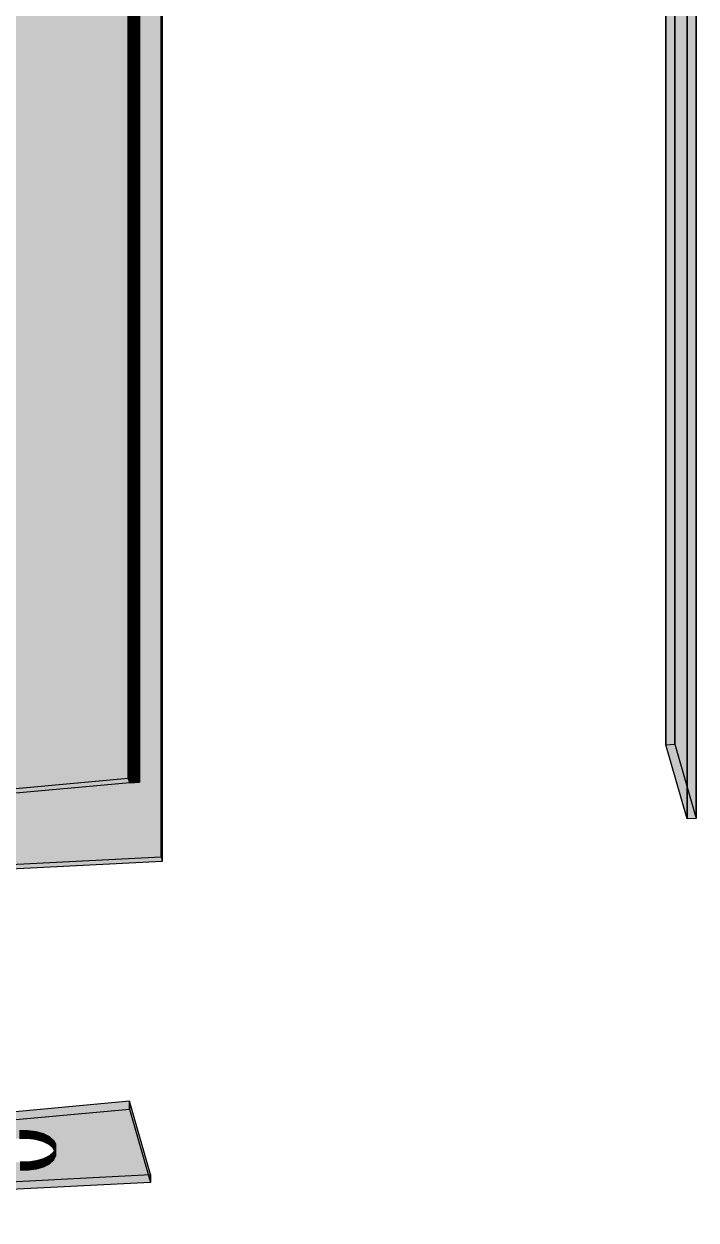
# Model space of a CAD drawing. Header units: millimetres. Extents: x 50 to 612415, y 2 to 4150.
# Drawn here: x 505265.6 to 505413.6, y 1732.3 to 1995.8 of the extents above; entities that cross this region are included whole.
import ezdxf

# ---------------------------------------------------------------- set-up
doc = ezdxf.new("R2010")
doc.units = ezdxf.units.MM
doc.layers.add('HATCH', color=8, linetype='Continuous', lineweight=9)
doc.layers.add('OUTLINE', color=7, linetype='Continuous', lineweight=25)

msp = doc.modelspace()

# ---------------------------------------------------------------- hatches: boundary and pattern name
at = {"layer": 'HATCH', "true_color": 0x5c7681}
for points in [[(505142.14, 1816.082), (505288.581, 1829.634), (505288.581, 2730.76), (505142.14, 2831.187)], [(505288.946, 1828.648), (505142.424, 1815.089), (505142.424, 2830.194), (505288.946, 2729.711)], [(505145.391, 1804.702), (505295.863, 1812.311), (505295.863, 2711.668), (505145.391, 2819.807)], [(505296.064, 1811.313), (505145.675, 1803.709), (505145.675, 2818.814), (505296.064, 2710.734)], [(505406.985, 1837.012), (505408.97, 1837.154), (505408.97, 2736.511), (505406.985, 2736.37)], [(505288.581, 1829.634), (505288.962, 1829.652), (505288.962, 2730.485), (505288.581, 2730.76)], [(505288.962, 1829.652), (505289.343, 1829.635), (505289.343, 2730.184), (505288.962, 2730.485)], [(505288.97, 1828.649), (505288.946, 1828.648), (505288.946, 2729.711), (505288.97, 2729.694)], [(505288.993, 1828.648), (505288.97, 1828.649), (505288.97, 2729.694), (505288.993, 2729.675)], [(505291.087, 1828.734), (505289.102, 1828.592), (505289.102, 2729.549), (505291.087, 2728.155)], [(505413.644, 1820.792), (505411.66, 1820.65), (505411.66, 2720.008), (505413.644, 2720.149)], [(505127.07, 1741.769), (505288.857, 1756.741), (505288.857, 1758.477), (505127.07, 1743.505)], [(505266.479, 1750.288), (505264.647, 1750.278), (505264.647, 1752.014), (505266.479, 1752.024)], [(505264.8, 1743.322), (505266.632, 1743.332), (505266.632, 1745.068), (505264.8, 1745.058)], [(505293.48, 1740.561), (505129.78, 1732.284), (505129.78, 1734.02), (505293.48, 1742.297)]]:
    msp.add_hatch(color=155, dxfattribs=at).paths.add_polyline_path(points)
at = {"layer": 'HATCH', "true_color": 0x576f79}
for points in [[(505411.66, 1820.65), (505406.985, 1837.012), (505406.985, 2736.37), (505411.66, 2720.008)], [(505408.97, 1837.154), (505413.644, 1820.792), (505413.644, 2720.149), (505408.97, 2736.511)], [(505295.863, 1812.311), (505296.064, 1811.313), (505296.064, 2710.734), (505295.863, 2711.668)], [(505288.857, 1756.741), (505293.48, 1740.561), (505293.48, 1742.297), (505288.857, 1758.477)]]:
    msp.add_hatch(color=147, dxfattribs=at).paths.add_polyline_path(points)
at = {"layer": 'HATCH', "true_color": 0x566e78}
for points in [[(505288.946, 1828.648), (505288.946, 1828.648), (505288.946, 2729.711), (505288.946, 2729.711)], [(505291.087, 1828.734), (505291.087, 1828.734), (505291.087, 2728.155), (505291.087, 2728.155)], [(505288.946, 1828.648), (505288.946, 1828.648), (505288.581, 1829.634)], [(505291.087, 1828.734), (505291.087, 1828.734), (505289.102, 1828.592)], [(505272.606, 1746.385), (505272.586, 1747.301), (505272.586, 1749.037), (505272.606, 1748.121)]]:
    msp.add_hatch(color=147, dxfattribs=at).paths.add_polyline_path(points)
at = {"layer": 'HATCH', "true_color": 0x5c7680}
for points in [[(505289.016, 1828.645), (505288.993, 1828.648), (505288.993, 2729.675), (505289.016, 2729.655)], [(505289.343, 1829.635), (505289.712, 1829.585), (505289.712, 2729.865), (505289.343, 2730.184)], [(505268.253, 1750.061), (505266.479, 1750.288), (505266.479, 1752.024), (505268.253, 1751.797)], [(505266.632, 1743.332), (505268.396, 1743.578), (505268.396, 1745.315), (505266.632, 1745.068)]]:
    msp.add_hatch(color=147, dxfattribs=at).paths.add_polyline_path(points)
at = {"layer": 'HATCH', "true_color": 0x5c7580}
for points in [[(505289.038, 1828.64), (505289.016, 1828.645), (505289.016, 2729.655), (505289.038, 2729.635)], [(505289.712, 1829.585), (505290.057, 1829.503), (505290.057, 2729.538), (505289.712, 2729.865)], [(505269.849, 1749.611), (505268.253, 1750.061), (505268.253, 1751.797), (505269.849, 1751.348)]]:
    msp.add_hatch(color=147, dxfattribs=at).paths.add_polyline_path(points)
at = {"layer": 'HATCH', "true_color": 0x5b747f}
for points in [[(505289.057, 1828.633), (505289.038, 1828.64), (505289.038, 2729.635), (505289.057, 2729.615)], [(505290.057, 1829.503), (505290.368, 1829.392), (505290.368, 2729.215), (505290.057, 2729.538)]]:
    msp.add_hatch(color=147, dxfattribs=at).paths.add_polyline_path(points)
at = {"layer": 'HATCH', "true_color": 0x5a737e}
for points in [[(505289.074, 1828.625), (505289.057, 1828.633), (505289.057, 2729.615), (505289.074, 2729.596)], [(505290.368, 1829.392), (505290.634, 1829.254), (505290.634, 2728.906), (505290.368, 2729.215)], [(505269.972, 1744.045), (505271.253, 1744.7), (505271.253, 1746.436), (505269.972, 1745.781)]]:
    msp.add_hatch(color=147, dxfattribs=at).paths.add_polyline_path(points)
at = {"layer": 'HATCH', "true_color": 0x5a727d}
for points in [[(505289.087, 1828.615), (505289.074, 1828.625), (505289.074, 2729.596), (505289.087, 2729.578)], [(505290.634, 1829.254), (505290.847, 1829.095), (505290.847, 2728.62), (505290.634, 2728.906)]]:
    msp.add_hatch(color=147, dxfattribs=at).paths.add_polyline_path(points)
at = {"layer": 'HATCH', "true_color": 0x59717c}
for points in [[(505289.097, 1828.604), (505289.087, 1828.615), (505289.087, 2729.578), (505289.097, 2729.562)], [(505290.847, 1829.095), (505290.999, 1828.92), (505290.999, 2728.367), (505290.847, 2728.62)]]:
    msp.add_hatch(color=147, dxfattribs=at).paths.add_polyline_path(points)
at = {"layer": 'HATCH', "true_color": 0x58707a}
for points in [[(505289.102, 1828.592), (505289.097, 1828.604), (505289.097, 2729.562), (505289.102, 2729.549)], [(505290.999, 1828.92), (505291.087, 1828.734), (505291.087, 2728.155), (505290.999, 2728.367)], [(505272.586, 1747.301), (505272.092, 1748.183), (505272.092, 1749.919), (505272.586, 1749.037)], [(505272.151, 1745.498), (505272.606, 1746.385), (505272.606, 1748.121), (505272.151, 1747.234)]]:
    msp.add_hatch(color=147, dxfattribs=at).paths.add_polyline_path(points)
at = {"layer": 'HATCH', "true_color": 0x617c87}
for points in [[(505406.985, 1837.012), (505408.97, 1837.154), (505411.66, 1820.65)], [(505408.97, 1837.154), (505413.644, 1820.792), (505411.66, 1820.65)], [(505142.424, 1815.089), (505142.14, 1816.082), (505288.581, 1829.634)], [(505288.946, 1828.648), (505142.424, 1815.089), (505288.581, 1829.634)], [(505289.097, 1828.604), (505288.581, 1829.634), (505288.962, 1829.652)], [(505288.993, 1828.648), (505288.97, 1828.649), (505288.581, 1829.634)], [(505288.97, 1828.649), (505288.946, 1828.648), (505288.581, 1829.634)], [(505289.016, 1828.645), (505288.993, 1828.648), (505288.581, 1829.634)], [(505289.038, 1828.64), (505289.016, 1828.645), (505288.581, 1829.634)], [(505289.057, 1828.633), (505289.038, 1828.64), (505288.581, 1829.634)], [(505289.074, 1828.625), (505289.057, 1828.633), (505288.581, 1829.634)], [(505289.087, 1828.615), (505289.074, 1828.625), (505288.581, 1829.634)], [(505289.097, 1828.604), (505289.087, 1828.615), (505288.581, 1829.634)], [(505288.962, 1829.652), (505289.343, 1829.635), (505289.102, 1828.592)], [(505289.102, 1828.592), (505289.097, 1828.604), (505288.962, 1829.652)], [(505289.343, 1829.635), (505289.712, 1829.585), (505289.102, 1828.592)], [(505289.712, 1829.585), (505290.057, 1829.503), (505289.102, 1828.592)], [(505290.057, 1829.503), (505290.368, 1829.392), (505289.102, 1828.592)], [(505290.368, 1829.392), (505290.634, 1829.254), (505289.102, 1828.592)], [(505290.634, 1829.254), (505290.847, 1829.095), (505289.102, 1828.592)], [(505290.847, 1829.095), (505290.999, 1828.92), (505289.102, 1828.592)], [(505290.999, 1828.92), (505291.087, 1828.734), (505289.102, 1828.592)], [(505145.675, 1803.709), (505145.391, 1804.702), (505295.863, 1812.311)], [(505296.064, 1811.313), (505145.675, 1803.709), (505295.863, 1812.311)], [(505288.857, 1758.477), (505127.07, 1743.505), (505264.647, 1752.014)], [(505288.857, 1758.477), (505264.647, 1752.014), (505266.479, 1752.024)], [(505288.857, 1758.477), (505266.479, 1752.024), (505268.253, 1751.797)], [(505288.857, 1758.477), (505268.253, 1751.797), (505269.849, 1751.348)], [(505288.857, 1758.477), (505269.849, 1751.348), (505271.159, 1750.707)], [(505288.857, 1758.477), (505271.159, 1750.707), (505272.092, 1749.919)], [(505288.857, 1758.477), (505272.151, 1747.234), (505271.253, 1746.436)], [(505293.48, 1742.297), (505288.857, 1758.477), (505271.253, 1746.436)], [(505288.857, 1758.477), (505272.092, 1749.919), (505272.586, 1749.037)], [(505288.857, 1758.477), (505272.606, 1748.121), (505272.151, 1747.234)], [(505288.857, 1758.477), (505272.586, 1749.037), (505272.606, 1748.121)], [(505264.647, 1750.278), (505127.07, 1741.769), (505288.857, 1756.741)], [(505266.479, 1750.288), (505264.647, 1750.278), (505288.857, 1756.741)], [(505268.253, 1750.061), (505266.479, 1750.288), (505288.857, 1756.741)], [(505269.849, 1749.611), (505268.253, 1750.061), (505288.857, 1756.741)], [(505271.159, 1748.971), (505269.849, 1749.611), (505288.857, 1756.741)], [(505272.092, 1748.183), (505271.159, 1748.971), (505288.857, 1756.741)], [(505271.253, 1744.7), (505272.151, 1745.498), (505288.857, 1756.741)], [(505271.253, 1744.7), (505288.857, 1756.741), (505293.48, 1740.561)], [(505272.586, 1747.301), (505272.092, 1748.183), (505288.857, 1756.741)], [(505272.151, 1745.498), (505272.606, 1746.385), (505288.857, 1756.741)], [(505272.606, 1746.385), (505272.586, 1747.301), (505288.857, 1756.741)], [(505129.78, 1734.02), (505293.48, 1742.297), (505264.8, 1745.058)], [(505293.48, 1742.297), (505266.632, 1745.068), (505264.8, 1745.058)], [(505293.48, 1742.297), (505268.396, 1745.315), (505266.632, 1745.068)], [(505293.48, 1742.297), (505269.972, 1745.781), (505268.396, 1745.315)], [(505293.48, 1742.297), (505271.253, 1746.436), (505269.972, 1745.781)], [(505269.972, 1744.045), (505271.253, 1744.7), (505293.48, 1740.561)], [(505264.8, 1743.322), (505293.48, 1740.561), (505129.78, 1732.284)], [(505264.8, 1743.322), (505266.632, 1743.332), (505293.48, 1740.561)], [(505266.632, 1743.332), (505268.396, 1743.578), (505293.48, 1740.561)], [(505268.396, 1743.578), (505269.972, 1744.045), (505293.48, 1740.561)]]:
    msp.add_hatch(color=145, dxfattribs=at).paths.add_polyline_path(points)
at = {"layer": 'HATCH', "true_color": 0x5b747e}
msp.add_hatch(color=147, dxfattribs=at).paths.add_polyline_path([(505271.159, 1748.971), (505269.849, 1749.611), (505269.849, 1751.348), (505271.159, 1750.707)])
at = {"layer": 'HATCH', "true_color": 0x59727d}
msp.add_hatch(color=147, dxfattribs=at).paths.add_polyline_path([(505272.092, 1748.183), (505271.159, 1748.971), (505271.159, 1750.707), (505272.092, 1749.919)])
at = {"layer": 'HATCH', "true_color": 0x5b7580}
msp.add_hatch(color=147, dxfattribs=at).paths.add_polyline_path([(505268.396, 1743.578), (505269.972, 1744.045), (505269.972, 1745.781), (505268.396, 1745.315)])
at = {"layer": 'HATCH', "true_color": 0x59727c}
msp.add_hatch(color=147, dxfattribs=at).paths.add_polyline_path([(505271.253, 1744.7), (505272.151, 1745.498), (505272.151, 1747.234), (505271.253, 1746.436)])

# ---------------------------------------------------------------- linework, layer by layer
at = {"layer": 'OUTLINE', "color": 139, "true_color": 0x42544a}
for p, q in [((505406.985, 2736.37), (505406.985, 1837.012)), ((505406.985, 1837.012), (505406.985, 2736.37)), ((505408.97, 1837.154), (505408.97, 2736.511)), ((505408.97, 2736.511), (505408.97, 1837.154)), ((505288.581, 2730.76), (505288.581, 1829.634)), ((505288.581, 1829.634), (505288.581, 2730.76)), ((505288.962, 2730.485), (505288.962, 1829.652)), ((505288.962, 1829.652), (505288.962, 2730.485)), ((505288.946, 1828.648), (505288.946, 2729.711)), ((505288.946, 1828.648), (505288.946, 2729.711)), ((505288.946, 2729.711), (505288.946, 1828.648)), ((505288.946, 2729.711), (505288.946, 1828.648)), ((505288.97, 1828.649), (505288.97, 2729.694)), ((505288.97, 2729.694), (505288.97, 1828.649)), ((505288.993, 1828.648), (505288.993, 2729.675)), ((505288.993, 2729.675), (505288.993, 1828.648)), ((505289.016, 2729.655), (505289.016, 1828.645)), ((505289.016, 1828.645), (505289.016, 2729.655)), ((505289.038, 2729.635), (505289.038, 1828.64)), ((505289.038, 1828.64), (505289.038, 2729.635)), ((505289.057, 2729.615), (505289.057, 1828.633)), ((505289.057, 1828.633), (505289.057, 2729.615)), ((505289.074, 2729.596), (505289.074, 1828.625)), ((505289.074, 1828.625), (505289.074, 2729.596)), ((505289.087, 2729.578), (505289.087, 1828.615)), ((505289.087, 1828.615), (505289.087, 2729.578)), ((505289.097, 2729.562), (505289.097, 1828.604)), ((505289.097, 1828.604), (505289.097, 2729.562)), ((505289.102, 1828.592), (505289.102, 2729.549)), ((505289.102, 2729.549), (505289.102, 1828.592)), ((505289.343, 2730.184), (505289.343, 1829.635)), ((505289.343, 1829.635), (505289.343, 2730.184)), ((505289.712, 1829.585), (505289.712, 2729.865)), ((505289.712, 2729.865), (505289.712, 1829.585)), ((505290.057, 1829.503), (505290.057, 2729.538)), ((505290.057, 2729.538), (505290.057, 1829.503)), ((505290.368, 1829.392), (505290.368, 2729.215)), ((505290.368, 2729.215), (505290.368, 1829.392)), ((505290.634, 1829.254), (505290.634, 2728.906)), ((505290.634, 2728.906), (505290.634, 1829.254)), ((505290.847, 1829.095), (505290.847, 2728.62)), ((505290.847, 2728.62), (505290.847, 1829.095)), ((505290.999, 1828.92), (505290.999, 2728.367)), ((505290.999, 2728.367), (505290.999, 1828.92)), ((505291.087, 1828.734), (505291.087, 2728.155)), ((505291.087, 1828.734), (505291.087, 2728.155)), ((505291.087, 2728.155), (505291.087, 1828.734)), ((505291.087, 2728.155), (505291.087, 1828.734)), ((505411.66, 2720.008), (505411.66, 1820.65)), ((505411.66, 1820.65), (505411.66, 2720.008)), ((505413.644, 1820.792), (505413.644, 2720.149)), ((505413.644, 2720.149), (505413.644, 1820.792)), ((505295.863, 2711.668), (505295.863, 1812.311)), ((505295.863, 1812.311), (505295.863, 2711.668)), ((505296.064, 1811.313), (505296.064, 2710.734)), ((505296.064, 2710.734), (505296.064, 1811.313)), ((505406.985, 1837.012), (505408.97, 1837.154)), ((505406.985, 1837.012), (505408.97, 1837.154)), ((505411.66, 1820.65), (505406.985, 1837.012)), ((505411.66, 1820.65), (505406.985, 1837.012)), ((505408.97, 1837.154), (505413.644, 1820.792)), ((505408.97, 1837.154), (505413.644, 1820.792)), ((505142.14, 1816.082), (505288.581, 1829.634)), ((505142.14, 1816.082), (505288.581, 1829.634)), ((505288.581, 1829.634), (505288.962, 1829.652)), ((505288.581, 1829.634), (505288.962, 1829.652)), ((505288.946, 1828.648), (505288.581, 1829.634)), ((505288.946, 1828.648), (505288.581, 1829.634)), ((505288.581, 1829.634), (505288.946, 1828.648)), ((505288.581, 1829.634), (505288.946, 1828.648)), ((505288.962, 1829.652), (505289.343, 1829.635)), ((505288.962, 1829.652), (505289.343, 1829.635)), ((505289.343, 1829.635), (505289.712, 1829.585)), ((505289.343, 1829.635), (505289.712, 1829.585)), ((505289.712, 1829.585), (505290.057, 1829.503)), ((505289.712, 1829.585), (505290.057, 1829.503)), ((505290.057, 1829.503), (505290.368, 1829.392)), ((505290.057, 1829.503), (505290.368, 1829.392)), ((505290.368, 1829.392), (505290.634, 1829.254)), ((505290.368, 1829.392), (505290.634, 1829.254)), ((505290.634, 1829.254), (505290.847, 1829.095)), ((505290.634, 1829.254), (505290.847, 1829.095)), ((505290.847, 1829.095), (505290.999, 1828.92)), ((505290.847, 1829.095), (505290.999, 1828.92)), ((505288.946, 1828.648), (505142.424, 1815.089)), ((505288.946, 1828.648), (505142.424, 1815.089)), ((505288.97, 1828.649), (505288.946, 1828.648)), ((505288.97, 1828.649), (505288.946, 1828.648)), ((505288.946, 1828.648), (505288.946, 1828.648)), ((505288.946, 1828.648), (505288.946, 1828.648)), ((505288.993, 1828.648), (505288.97, 1828.649)), ((505288.993, 1828.648), (505288.97, 1828.649)), ((505289.016, 1828.645), (505288.993, 1828.648)), ((505289.016, 1828.645), (505288.993, 1828.648)), ((505289.038, 1828.64), (505289.016, 1828.645)), ((505289.038, 1828.64), (505289.016, 1828.645)), ((505289.057, 1828.633), (505289.038, 1828.64)), ((505289.057, 1828.633), (505289.038, 1828.64)), ((505289.074, 1828.625), (505289.057, 1828.633)), ((505289.074, 1828.625), (505289.057, 1828.633)), ((505289.087, 1828.615), (505289.074, 1828.625)), ((505289.087, 1828.615), (505289.074, 1828.625)), ((505289.097, 1828.604), (505289.087, 1828.615)), ((505289.097, 1828.604), (505289.087, 1828.615)), ((505289.102, 1828.592), (505289.097, 1828.604)), ((505289.102, 1828.592), (505289.097, 1828.604)), ((505291.087, 1828.734), (505289.102, 1828.592)), ((505291.087, 1828.734), (505289.102, 1828.592)), ((505289.102, 1828.592), (505291.087, 1828.734)), ((505291.087, 1828.734), (505289.102, 1828.592)), ((505290.999, 1828.92), (505291.087, 1828.734)), ((505290.999, 1828.92), (505291.087, 1828.734)), ((505291.087, 1828.734), (505291.087, 1828.734)), ((505291.087, 1828.734), (505291.087, 1828.734)), ((505413.644, 1820.792), (505411.66, 1820.65)), ((505413.644, 1820.792), (505411.66, 1820.65)), ((505145.391, 1804.702), (505295.863, 1812.311)), ((505145.391, 1804.702), (505295.863, 1812.311)), ((505296.064, 1811.313), (505145.675, 1803.709)), ((505296.064, 1811.313), (505145.675, 1803.709)), ((505295.863, 1812.311), (505296.064, 1811.313)), ((505295.863, 1812.311), (505296.064, 1811.313)), ((505288.857, 1758.477), (505127.07, 1743.505)), ((505288.857, 1758.477), (505127.07, 1743.505)), ((505288.857, 1756.741), (505288.857, 1758.477)), ((505293.48, 1742.297), (505288.857, 1758.477)), ((505288.857, 1758.477), (505288.857, 1756.741)), ((505293.48, 1742.297), (505288.857, 1758.477)), ((505127.07, 1741.769), (505288.857, 1756.741)), ((505127.07, 1741.769), (505288.857, 1756.741)), ((505288.857, 1756.741), (505293.48, 1740.561)), ((505288.857, 1756.741), (505293.48, 1740.561)), ((505264.647, 1752.014), (505266.479, 1752.024)), ((505264.647, 1752.014), (505266.479, 1752.024)), ((505266.479, 1750.288), (505264.647, 1750.278)), ((505266.479, 1750.288), (505264.647, 1750.278)), ((505266.479, 1752.024), (505268.253, 1751.797)), ((505266.479, 1752.024), (505266.479, 1750.288)), ((505266.479, 1750.288), (505266.479, 1752.024)), ((505266.479, 1752.024), (505268.253, 1751.797)), ((505268.253, 1750.061), (505266.479, 1750.288)), ((505268.253, 1750.061), (505266.479, 1750.288)), ((505268.253, 1751.797), (505269.849, 1751.348)), ((505268.253, 1751.797), (505268.253, 1750.061)), ((505268.253, 1750.061), (505268.253, 1751.797)), ((505268.253, 1751.797), (505269.849, 1751.348)), ((505269.849, 1749.611), (505268.253, 1750.061)), ((505269.849, 1749.611), (505268.253, 1750.061)), ((505269.849, 1751.348), (505271.159, 1750.707)), ((505269.849, 1751.348), (505269.849, 1749.611)), ((505269.849, 1749.611), (505269.849, 1751.348)), ((505269.849, 1751.348), (505271.159, 1750.707)), ((505271.159, 1750.707), (505272.092, 1749.919)), ((505271.159, 1750.707), (505271.159, 1748.971)), ((505271.159, 1748.971), (505271.159, 1750.707)), ((505271.159, 1750.707), (505272.092, 1749.919)), ((505272.092, 1749.919), (505272.586, 1749.037)), ((505272.092, 1749.919), (505272.092, 1748.183)), ((505272.092, 1748.183), (505272.092, 1749.919)), ((505272.092, 1749.919), (505272.586, 1749.037)), ((505271.159, 1748.971), (505269.849, 1749.611)), ((505271.159, 1748.971), (505269.849, 1749.611)), ((505272.092, 1748.183), (505271.159, 1748.971)), ((505272.092, 1748.183), (505271.159, 1748.971)), ((505272.586, 1747.301), (505272.092, 1748.183)), ((505272.586, 1747.301), (505272.092, 1748.183)), ((505272.606, 1748.121), (505272.151, 1747.234)), ((505272.606, 1748.121), (505272.151, 1747.234)), ((505272.586, 1749.037), (505272.606, 1748.121)), ((505272.586, 1749.037), (505272.586, 1747.301)), ((505272.586, 1747.301), (505272.586, 1749.037)), ((505272.586, 1749.037), (505272.606, 1748.121)), ((505272.606, 1746.385), (505272.586, 1747.301)), ((505272.606, 1746.385), (505272.586, 1747.301)), ((505272.606, 1748.121), (505272.606, 1746.385)), ((505272.606, 1746.385), (505272.606, 1748.121)), ((505266.632, 1745.068), (505264.8, 1745.058)), ((505266.632, 1745.068), (505264.8, 1745.058)), ((505268.396, 1745.315), (505266.632, 1745.068)), ((505268.396, 1745.315), (505266.632, 1745.068)), ((505266.632, 1745.068), (505266.632, 1743.332)), ((505266.632, 1743.332), (505266.632, 1745.068)), ((505269.972, 1745.781), (505268.396, 1745.315)), ((505269.972, 1745.781), (505268.396, 1745.315)), ((505268.396, 1745.315), (505268.396, 1743.578)), ((505268.396, 1743.578), (505268.396, 1745.315)), ((505271.253, 1746.436), (505269.972, 1745.781)), ((505271.253, 1746.436), (505269.972, 1745.781)), ((505269.972, 1745.781), (505269.972, 1744.045)), ((505269.972, 1744.045), (505269.972, 1745.781)), ((505269.972, 1744.045), (505271.253, 1744.7)), ((505269.972, 1744.045), (505271.253, 1744.7)), ((505272.151, 1747.234), (505271.253, 1746.436)), ((505272.151, 1747.234), (505271.253, 1746.436)), ((505271.253, 1746.436), (505271.253, 1744.7)), ((505271.253, 1744.7), (505271.253, 1746.436)), ((505271.253, 1744.7), (505272.151, 1745.498)), ((505271.253, 1744.7), (505272.151, 1745.498)), ((505272.151, 1747.234), (505272.151, 1745.498)), ((505272.151, 1745.498), (505272.151, 1747.234)), ((505272.151, 1745.498), (505272.606, 1746.385)), ((505272.151, 1745.498), (505272.606, 1746.385)), ((505129.78, 1734.02), (505293.48, 1742.297)), ((505129.78, 1734.02), (505293.48, 1742.297)), ((505264.8, 1743.322), (505266.632, 1743.332)), ((505264.8, 1743.322), (505266.632, 1743.332)), ((505266.632, 1743.332), (505268.396, 1743.578)), ((505266.632, 1743.332), (505268.396, 1743.578)), ((505268.396, 1743.578), (505269.972, 1744.045)), ((505268.396, 1743.578), (505269.972, 1744.045)), ((505293.48, 1740.561), (505293.48, 1742.297)), ((505293.48, 1742.297), (505293.48, 1740.561)), ((505293.48, 1740.561), (505129.78, 1732.284)), ((505293.48, 1740.561), (505129.78, 1732.284))]:
    msp.add_line(p, q, dxfattribs=at)

doc.saveas('drawing.dxf')
